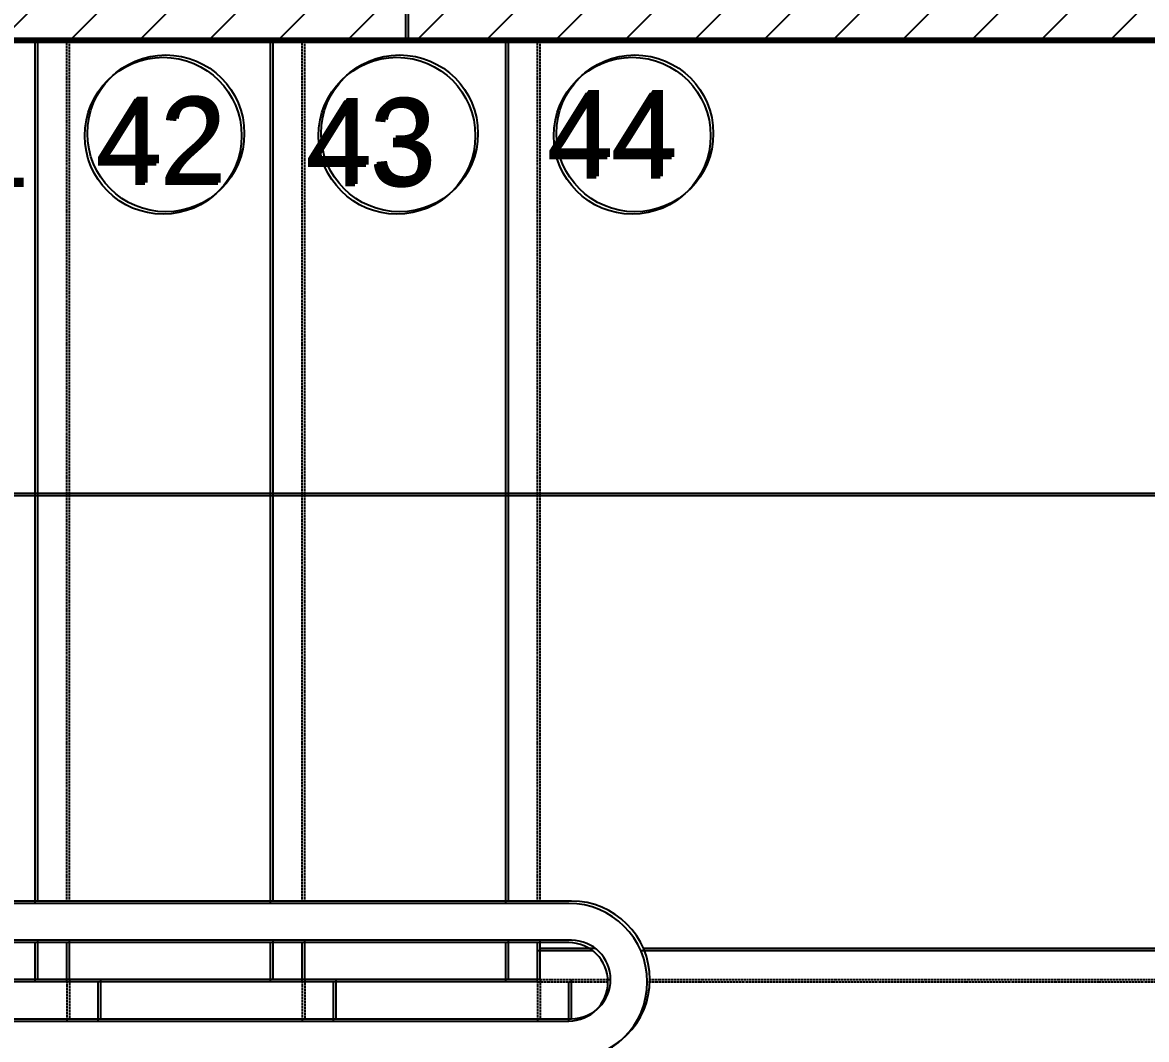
# Model space of a CAD drawing. Header units: inches. Extents: x 4821 to 127877, y 58012 to 433683.
# Drawn here: x 90138 to 91571, y 154384 to 155681 of the extents above; entities that cross this region are included whole.
import ezdxf

# ---------------------------------------------------------------- set-up
doc = ezdxf.new("R2010")
doc.units = ezdxf.units.IN
doc.header["$MEASUREMENT"] = 0
doc.linetypes.add('HIDDEN', pattern=[9.525, 6.35, -3.175])
for name, color, linetype in [('A-DETL', 1, 'Continuous'), ('A-HND', 40, 'Continuous'), ('A-STP', 11, 'Continuous'), ('A-STP-HID', 191, 'HIDDEN'), ('A-WAL-CMU', 7, 'Continuous'), ('COL FISRT$0$COL GROUND$0$Cloums$0$A-COL-HAT', 8, 'Continuous'), ('COL FISRT$0$COL GROUND$0$Cloums$0$A-COL-RFC', 210, 'Continuous')]:
    doc.layers.add(name, color=color, linetype=linetype)
doc.styles.add('Xarab', font='xarab.shx')

# ---------------------------------------------------------------- blocks, each defined once
blk = doc.blocks.new('COL FISRT')
at = {"layer": 'COL FISRT$0$COL GROUND$0$Cloums$0$A-COL-HAT'}
h = blk.add_hatch(dxfattribs=at)
h.set_pattern_fill('ANSI31', color=256, scale=500)
h.set_pattern_definition([(45, (1132937.42, -1550303.88), (-44.194174, 44.194174), [])])
h.paths.add_polyline_path([(1200077.9, -1522172), (1200077.9, -1518497.1), (1200078.1, -1518497.1), (1200077.7, -1517122.1), (1199432.1, -1517122), (1192527.9, -1517122), (1192527.9, -1520072), (1192827.9, -1520072), (1192827.9, -1517422), (1199780.9, -1517422), (1199777.9, -1519822), (1195677.9, -1519822), (1195677.9, -1522172), (1195977.9, -1522172), (1195977.9, -1520122), (1199777.9, -1520122), (1199777.9, -1522172)])
at = {"layer": 'COL FISRT$0$COL GROUND$0$Cloums$0$A-COL-RFC', "linetype": 'Continuous', "elevation": 0}
blk.add_lwpolyline([(1200077.9, -1522172), (1200077.9, -1517122.1), (1199783.9, -1517122), (1192527.9, -1517122), (1192527.9, -1520072), (1192827.9, -1520072), (1192827.9, -1517422), (1199777.9, -1517422), (1199777.9, -1519822), (1195677.9, -1519822), (1195677.9, -1522172), (1195977.9, -1522172), (1195977.9, -1520122), (1199777.9, -1520122), (1199777.9, -1522172), (1200077.9, -1522172)], dxfattribs=at)
blk = doc.blocks.new('FIRST SLAB EDGE')
at = {"layer": 'A-WAL-CMU'}
for p in [(1198806.4, -1721438.6), (1195572.3, -1721738.6)]:
    blk.add_line(p, (1198806.4, -1721738.6), dxfattribs=at)

msp = doc.modelspace()

# ---------------------------------------------------------------- linework, layer by layer
at = {"layer": 'A-DETL', "elevation": 0}
for points in [[(89814.4, 155077.6), (91797, 155077.6), (91797, 153877.6), (86634.2, 153877.6)], [(89817.8, 155080.6), (91800.4, 155080.6), (91800.4, 153880.6), (86637.6, 153880.6)]]:
    msp.add_lwpolyline(points, dxfattribs=at)
at = {"layer": 'A-HND', "ltscale": 0.2}
for points in [[(89619.7, 154557.6), (86594.2, 154557.6, 1), (86594.2, 154357.6), (90834.2, 154357.6, 1), (90834.2, 154557.6), (89660.6, 154557.6)], [(89623.1, 154560.6), (86597.6, 154560.6, 1), (86597.6, 154360.6), (90837.6, 154360.6, 1), (90837.6, 154560.6), (89664, 154560.6)], [(89623.1, 154510.6), (86597.6, 154510.6, 1), (86597.6, 154410.6), (90837.6, 154410.6, 1), (90837.6, 154510.6), (89664, 154510.6)], [(89619.7, 154507.6), (86594.2, 154507.6, 1), (86594.2, 154407.6), (90834.2, 154407.6, 1), (90834.2, 154507.6), (89660.6, 154507.6)]]:
    msp.add_lwpolyline(points, format="xyb", dxfattribs=at)
at = {"layer": 'A-STP', "ltscale": 0.2}
for p, q in [((90794.2, 154457.6), (86554.2, 154457.6)), ((90797.6, 154460.6), (86557.6, 154460.6)), ((90234.2, 154407.6), (90234.2, 154457.6)), ((90237.6, 154410.6), (90237.6, 154460.6)), ((90534.2, 154407.6), (90534.2, 154457.6)), ((90537.6, 154410.6), (90537.6, 154460.6)), ((90834.2, 154407.6), (90834.2, 154457.6)), ((90837.6, 154410.6), (90837.6, 154460.6))]:
    msp.add_line(p, q, dxfattribs=at)
for points in [[(90925.9, 154497.6), (92200.2, 154497.6)], [(90929.3, 154500.6), (92203.6, 154500.6)]]:
    msp.add_lwpolyline(points, dxfattribs=at)
at = {"layer": 'A-STP-HID', "color": 8, "linetype": 'Continuous', "ltscale": 0.2}
for p, q in [((90154.2, 154557.6), (90154.2, 155657.6)), ((90157.6, 154560.6), (90157.6, 155660.6)), ((90454.2, 154557.6), (90454.2, 155657.6)), ((90457.6, 154560.6), (90457.6, 155660.6)), ((90754.2, 154557.6), (90754.2, 155657.6)), ((90757.6, 154560.6), (90757.6, 155660.6)), ((90157.6, 154460.6), (90157.6, 154510.6)), ((90197.6, 154460.6), (90197.6, 154510.6)), ((90457.6, 154460.6), (90457.6, 154510.6)), ((90497.6, 154460.6), (90497.6, 154510.6)), ((90757.6, 154460.6), (90757.6, 154510.6)), ((90797.6, 154460.6), (90797.6, 154510.6)), ((90154.2, 154457.6), (90154.2, 154507.6)), ((90194.2, 154457.6), (90194.2, 154507.6)), ((90454.2, 154457.6), (90454.2, 154507.6)), ((90494.2, 154457.6), (90494.2, 154507.6)), ((90754.2, 154457.6), (90754.2, 154507.6)), ((90794.2, 154457.6), (90794.2, 154507.6))]:
    msp.add_line(p, q, dxfattribs=at)
at = {"layer": 'A-STP-HID', "color": 8, "ltscale": 0.2}
for p, q in [((90194.2, 154557.6), (90194.2, 155657.6)), ((90197.6, 154560.6), (90197.6, 155660.6)), ((90494.2, 154557.6), (90494.2, 155657.6)), ((90497.6, 154560.6), (90497.6, 155660.6)), ((90794.2, 154557.6), (90794.2, 155657.6)), ((90797.6, 154560.6), (90797.6, 155660.6))]:
    msp.add_line(p, q, dxfattribs=at)
at = {"layer": 'A-STP-HID', "ltscale": 0.2}
for p, q in [((90194.2, 154457.6), (90194.2, 154407.6)), ((90197.6, 154460.6), (90197.6, 154410.6)), ((90494.2, 154457.6), (90494.2, 154407.6)), ((90497.6, 154460.6), (90497.6, 154410.6)), ((90794.2, 154457.6), (90794.2, 154407.6)), ((90794.2, 154457.6), (90884.2, 154457.6)), ((90797.6, 154460.6), (90797.6, 154410.6)), ((90797.6, 154460.6), (90887.6, 154460.6)), ((90934.2, 154457.6), (92200.2, 154457.6)), ((90937.6, 154460.6), (92203.6, 154460.6))]:
    msp.add_line(p, q, dxfattribs=at)
at = {"layer": 'A-STP-HID', "color": 8, "linetype": 'Continuous', "ltscale": 0.2}
for points in [[(90794.2, 154457.6), (90794.2, 154497.6), (90864.2, 154497.6)], [(90797.6, 154460.6), (90797.6, 154500.6), (90867.6, 154500.6)]]:
    msp.add_lwpolyline(points, dxfattribs=at)
for centre in [(90317.2, 155536.2), (90320.6, 155539.2), (90615.1, 155536.2), (90618.5, 155539.2), (90915.1, 155536.2), (90918.5, 155539.2)]:
    msp.add_circle(centre, 100, dxfattribs=at)
at = {"layer": 'A-WAL-CMU'}
for p, q in [((85233, 155655.3, 0), (92186, 155655.3, 0)), ((85233, 155655.3), (92186, 155655.3)), ((85236.4, 155658.3, 0), (92189.4, 155658.3, 0)), ((85236.4, 155658.3), (92189.4, 155658.3))]:
    msp.add_line(p, q, dxfattribs=at)

# ---------------------------------------------------------------- block references
for name, p in [('FIRST SLAB EDGE', (-1108180.4, 1877396.1)), ('FIRST SLAB EDGE', (-1108177, 1877399)), ('COL FISRT', (-1107585.9, 1673079.6, 0)), ('COL FISRT', (-1107582.5, 1673082.6, 0))]:
    msp.add_blockref(name, p, dxfattribs=at)

# ---------------------------------------------------------------- texts
at = {"layer": 'A-STP-HID', "color": 8, "linetype": 'Continuous', "ltscale": 0.2, "style": 'Xarab'}
for s, p in [('42', (90230.8, 155473.3)), ('42', (90234.2, 155476.2)), ('43', (90498.3, 155471.5)), ('43', (90501.7, 155474.5)), ('44', (90806, 155481.3)), ('44', (90809.4, 155484.3)), ('41', (89982.8, 155470.9))]:
    msp.add_text(s, height=110, dxfattribs=at).set_placement(p)

doc.saveas('drawing.dxf')
